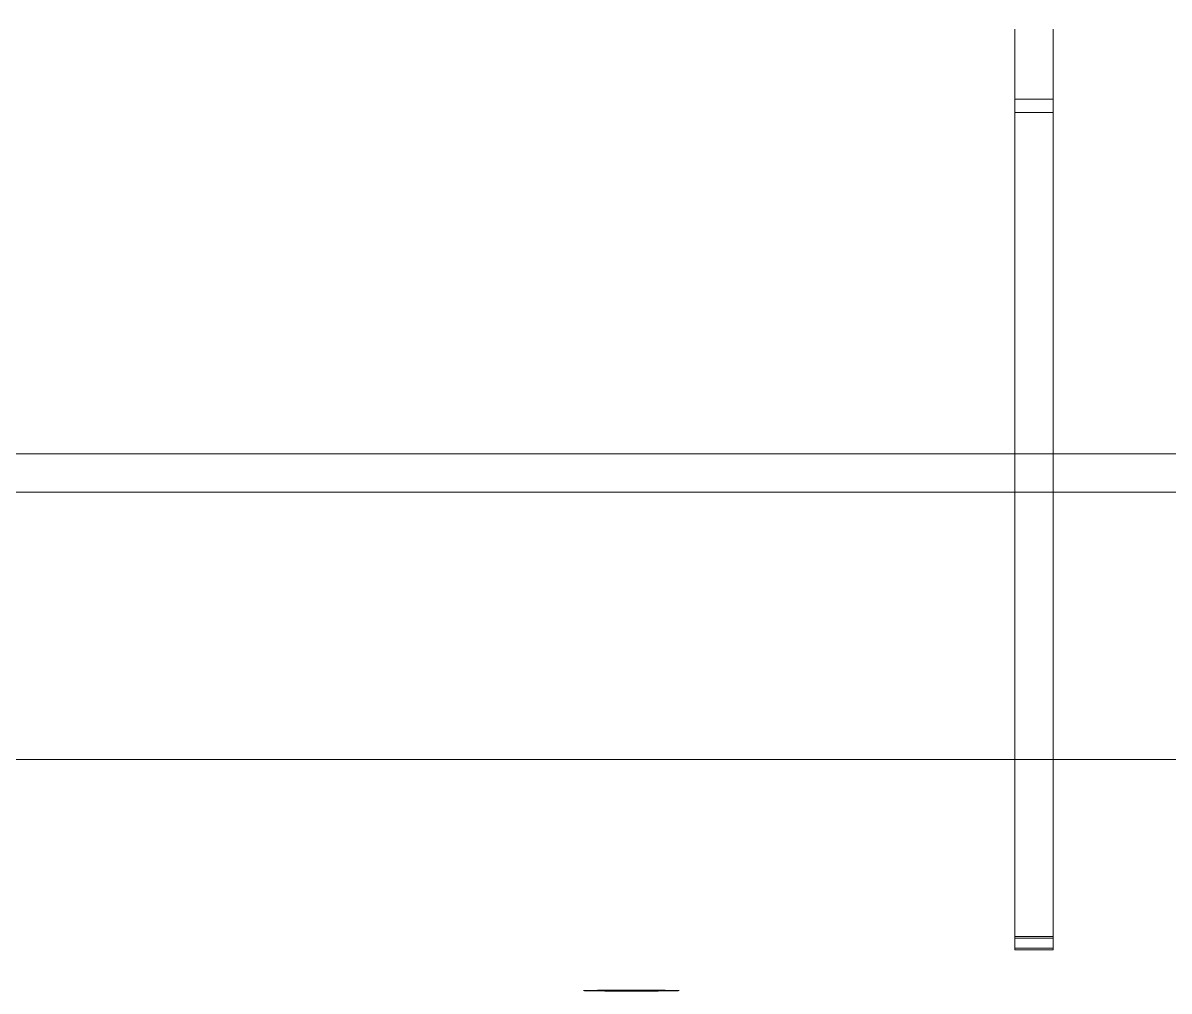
# Model space of a CAD drawing. Header units: inches. Extents: x -0.2 to 48, y -0.6 to 31.4.
# Drawn here: x 33.761 to 37.509, y 28.242 to 31.41 of the extents above; entities that cross this region are included whole.
import ezdxf

# ---------------------------------------------------------------- set-up
doc = ezdxf.new("R2010")
doc.units = ezdxf.units.IN
doc.header["$MEASUREMENT"] = 0
doc.layers.add('1', color=7, linetype='Continuous', true_color=0xffffff)
doc.layers.add('21', color=7, linetype='Continuous', true_color=0xffffff)

# ---------------------------------------------------------------- blocks, each defined once
blk = doc.blocks.new('08ic1050_MODEL')
at = {"layer": '1', "color": 80, "linetype": 'Continuous', "lineweight": 18}
for p, q in [((47, 1, 0.125), (1, 1, 0.125)), ((47, 1), (1, 1)), ((47.875, 0.125, 0.125), (0.125, 0.125, 0.125)), ((47.875, 0.125, 1), (0.125, 0.125, 1)), ((48, 0, 1), (0, 0, 1)), ((48, 0), (0, 0))]:
    blk.add_line(p, q, dxfattribs=at)
blk = doc.blocks.new('08ic1051_am_MODEL')
at = {"layer": '21', "color": 2, "linetype": 'Continuous', "lineweight": 18, "rotation": 180}
blk.add_blockref('08ic1050_MODEL', (48, 30), dxfattribs=at)
blk.add_blockref('08ic1050_MODEL', (48, 30), dxfattribs=at)
blk = doc.blocks.new('08ic1053_MODEL')
at = {"layer": '1', "color": 252, "linetype": 'Continuous', "lineweight": 18}
for p, q in [((0, 30, 0.08), (48, 30, 0.08)), ((48, 30), (0, 30))]:
    blk.add_line(p, q, dxfattribs=at)
blk = doc.blocks.new('08ic1050_am_MODEL')
at = {"layer": '21', "color": 2, "linetype": 'Continuous', "lineweight": 18}
for p in [(0, 0), (0, 0, 27.375)]:
    blk.add_blockref('08ic1051_am_MODEL', p, dxfattribs=at)
at = {"layer": '21', "color": 2, "linetype": 'Continuous', "lineweight": 18, "extrusion": (0, 0, -1)}
blk.add_blockref('08ic1053_MODEL', (-48, 0), dxfattribs=at)
blk = doc.blocks.new('08ic1010')
at = {"layer": '1', "color": 80, "linetype": 'Continuous', "lineweight": 18, "extrusion": (0, -0.998188, 0.060177)}
blk.add_circle((0, 13.303875, -18.232449), 0.15625, dxfattribs=at)
blk = doc.blocks.new('08ic1003_am_MODEL')
at = {"layer": '21', "color": 2, "linetype": 'Continuous', "lineweight": 18, "extrusion": (0, -0.156434, 0.987688)}
blk.add_blockref('08ic1010', (10.2492, -15.681967, 3.099641), dxfattribs=at)
blk = doc.blocks.new('08ic1015')
at = {"layer": '1', "color": 80, "linetype": 'Continuous', "lineweight": 18}
for radius in [0.25, 0.125]:
    blk.add_circle((0, 0, 5), radius, dxfattribs=at)
at = {"layer": '1', "color": 80, "linetype": 'Continuous', "lineweight": 18, "extrusion": (0, 0, -1)}
for radius in [0.25, 0.125]:
    blk.add_circle((0, 0), radius, dxfattribs=at)
blk = doc.blocks.new('08ic1016')
at = {"layer": '1', "color": 80, "linetype": 'Continuous', "lineweight": 18}
for p, q in [((0, 2.75), (0.125, 2.75)), ((0, 0, 0.5), (0, 2.75, 0.5)), ((0.125, 2.75, 0.5), (0, 2.75, 0.5)), ((0, 2.75), (0, 0)), ((0.125, 0), (0.125, 2.75)), ((0.125, 2.75, 0.5), (0.125, 0, 0.5)), ((0.125, 0, 0.5), (0, 0, 0.5)), ((0.125, 0, 0.4375), (0, 0, 0.4375)), ((0, 0, 0.0625), (0.125, 0, 0.0625)), ((0, 0, 0.4375), (0, 0, 0.5)), ((0, 0), (0.125, 0)), ((0, 0), (0, 0, 0.0625)), ((0.125, 0, 0.4375), (0.125, 0, 0.5)), ((0.125, 0), (0.125, 0, 0.0625))]:
    blk.add_line(p, q, dxfattribs=at)
at = {"layer": '1', "color": 80, "linetype": 'Continuous', "lineweight": 18, "extrusion": (-1, 0, -1.82123e-16)}
for centre, radius in [((-2.75, 0.25), 0.25), ((0, 0.25, -0.125), 0.1875)]:
    blk.add_arc(centre, radius, 90, 270, dxfattribs=at)
at = {"layer": '1', "color": 80, "linetype": 'Continuous', "lineweight": 18, "extrusion": (1, 0, 2.22045e-16)}
for centre, radius in [((2.75, 0.25, 0.125), 0.25), ((0, 0.25), 0.1875)]:
    blk.add_arc(centre, radius, 270, 90, dxfattribs=at)
blk = doc.blocks.new('08ic1004_am_MODEL')
at = {"layer": '21', "color": 2, "linetype": 'Continuous', "lineweight": 18}
blk.add_blockref('08ic1015', (0, 0), dxfattribs=at)
at = {"layer": '21', "color": 2, "linetype": 'Continuous', "lineweight": 18, "extrusion": (-1, 0, 0), "rotation": 90}
blk.add_blockref('08ic1016', (2.75, -0.125, -0.25), dxfattribs=at)

msp = doc.modelspace()

# ---------------------------------------------------------------- block references
at = {"layer": '21', "color": 2, "linetype": 'Continuous', "lineweight": 18, "extrusion": (-1, 0, 0), "rotation": 85}
msp.add_blockref('08ic1004_am_MODEL', (-31.138864, -17.197833, -37.0045), dxfattribs=at)
at = {"layer": '21', "color": 2, "linetype": 'Continuous', "lineweight": 18}
msp.add_blockref('08ic1050_am_MODEL', (0, 0), dxfattribs=at)
at = {"layer": '21', "color": 2, "linetype": 'Continuous', "lineweight": 18, "extrusion": (0, 0.087156, -0.996195)}
msp.add_blockref('08ic1003_am_MODEL', (-46, 25.730673, 4.21361), dxfattribs=at)

doc.saveas('drawing.dxf')
